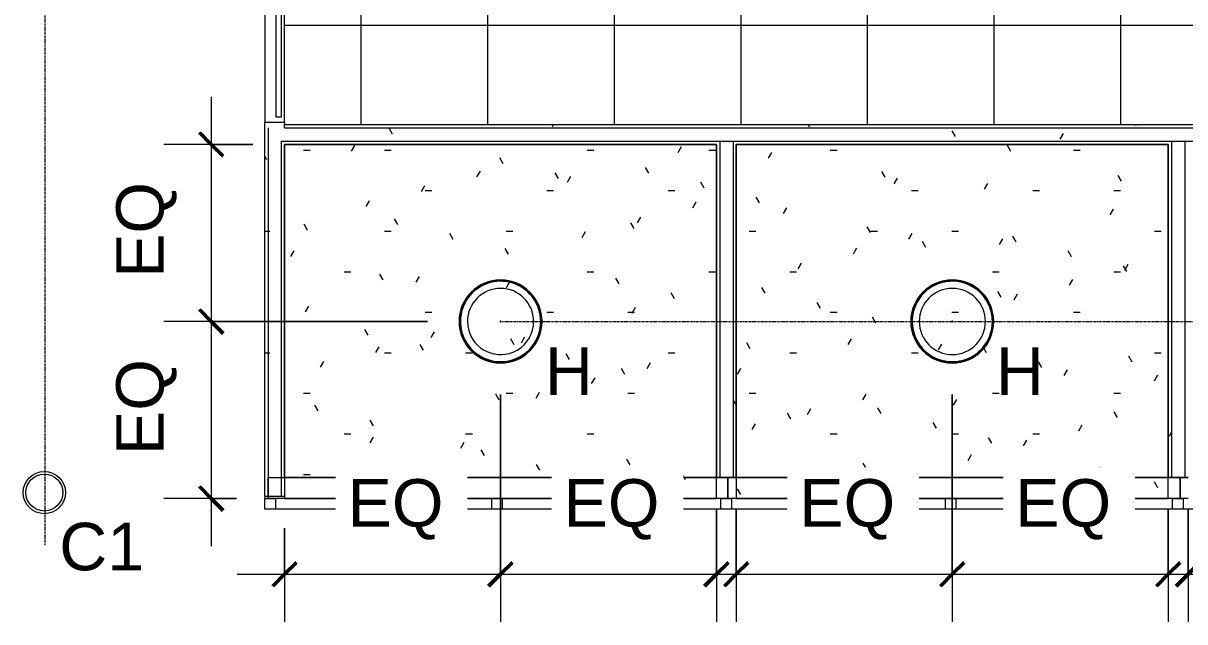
# Model space of a CAD drawing. Header units: inches. Extents: x -2332 to 1043, y -456 to 2193.
# Drawn here: x 522.9 to 743, y -143.1 to -29.7 of the extents above; entities that cross this region are included whole.
import ezdxf

# ---------------------------------------------------------------- set-up
doc = ezdxf.new("R2010")
doc.units = ezdxf.units.IN
doc.header["$MEASUREMENT"] = 0
doc.linetypes.add('Center 1_4_', pattern=[0.53125, 0.25, -0.09375, 0.09375, -0.09375])
for name, color, linetype, lineweight in [('A-ANNO-DIMS', 211, 'Continuous', 9), ('A-ANNO-DIMS-96', 211, 'Continuous', 9), ('A-CLNG', 13, 'Continuous', 13), ('A-CLNG-PATT', 13, 'Continuous', 13), ('A-DETL-CNTR', 5, 'Center 1_4_', 9), ('A-DETL-GENF', 92, 'Continuous', 9), ('A-DETL-THIN', 151, 'Continuous', 9), ('A-GENM', 13, 'Continuous', 9), ('A-GLAZ-CURT', 52, 'Continuous', 13), ('A-WALL', 113, 'Continuous', 13), ('A-WALL-PATT', 111, 'Continuous', 13), ('E-LITE-EQPM', 33, 'Continuous', 9), ('E-LITE-EQPM-IDEN', 33, 'Continuous', 9), ('I-WALL', 2, 'Continuous', 13)]:
    doc.layers.add(name, color=color, linetype=linetype, lineweight=lineweight)
doc.styles.add('Arial', font='arial.ttf', dxfattribs={"height": 9})
doc.styles.add('Swis721 Lt BT_2', font='swissl.ttf', dxfattribs={"height": 9})
doc.dimstyles.new('OTJ_-_3_32__Linear__1_16__Tolerance', dxfattribs={"dimscale": 12, "dimtxt": 9.497835, "dimasz": 0.375, "dimexe": 0.75, "dimexo": 0.5, "dimgap": 0.5, "dimtad": 1, "dimdec": 4, "dimrnd": 0.0625, "dimzin": 3, "dimdsep": 46, "dimlunit": 4, "dimtxsty": 'Swis721 Lt BT_2', "dimblk1": 'OBLIQUE', "dimblk2": 'OBLIQUE', "dimsah": 1, "dimcen": 0.09, "dimdle": 0.75, "dimazin": 0, "dimtfac": 1, "dimtdec": 4, "dimtix": 1, "dimtmove": 0, "dimatfit": 3, "dimfxl": 1, "dimtvp": 1, "dimtfill": 1, "dimfrac": 2, "dimtolj": 1, "dimtzin": 0, "dimarcsym": 2})
pattern_1 = [(0, (0, 0), (30.72, 7.68), [1.267, -21.773, 1.267, -21.773, -122.88]), (0, (0, 0), (30.72, 7.68), [-46.08, 1.267, -44.813, 1.267, -21.773, -53.76]), (0, (0, 0), (30.72, 7.68), [-115.2, 1.267, -14.093, 1.267, -37.133]), (120, (11.52, 3.84), (-22.011075, 22.7643), [1.267, -21.773, 1.267, -21.773, -122.88]), (120, (11.52, 3.84), (-22.011075, 22.7643), [-46.08, 1.267, -44.813, 1.267, -21.773, -53.76]), (120, (11.52, 3.84), (-22.011075, 22.7643), [-115.2, 1.267, -14.093, 1.267, -37.133]), (240, (15.36, 19.2), (-8.708925, -30.4443), [1.267, -21.773, 1.267, -21.773, -122.88]), (240, (15.36, 19.2), (-8.708925, -30.4443), [-46.08, 1.267, -44.813, 1.267, -21.773, -53.76]), (240, (15.36, 19.2), (-8.708925, -30.4443), [-115.2, 1.267, -14.093, 1.267, -37.133])]

# ---------------------------------------------------------------- blocks, each defined once
blk = doc.blocks.new('L-PENDANT_MUUTO AMBIT_0001 - L-PENDANT_MUUTO AMBIT_0001-7605856-7TH FLOOR REFLECTED CEILING PLAN')
at = {"layer": 'E-LITE-EQPM'}
for radius, start, end in [(7.87, 0, 180), (7.74, 360, 180), (7.74, 0, 180), (7.61, 360, 138.4615), (7.61, 138.4615, 152.3077), (6.27, 0, 180), (7.61, 152.3077, 180), (7.87, 180, 0), (7.74, 180, 360), (7.74, 180, 0), (7.61, 180, 193.8462), (7.61, 207.6923, 360), (6.27, 180, 285), (0.086, 0, 180), (6.27, 300, 0), (7.61, 193.8462, 207.6923), (0.086, 180, 360), (6.27, 285, 300)]:
    blk.add_arc((0, 0), radius, start, end, dxfattribs=at)
blk = doc.blocks.new('L-PENDANT_MUUTO AMBIT_0001 - L-PENDANT_MUUTO AMBIT_0001-V27-7TH FLOOR REFLECTED CEILING PLAN')
at = {"layer": 'E-LITE-EQPM'}
for radius, start, end in [(7.87, 0, 180), (7.74, 360, 180), (7.74, 0, 180), (7.61, 360, 166.1538), (6.27, 0, 180), (7.87, 180, 0), (7.74, 180, 360), (7.74, 180, 0), (7.61, 166.1538, 180), (7.61, 180, 235.3846), (6.27, 180, 0), (0.086, 0, 180), (7.61, 318.4615, 360), (0.086, 180, 360), (7.61, 235.3846, 263.0769), (7.61, 290.7692, 304.6154), (7.61, 304.6154, 318.4615), (7.61, 263.0769, 290.7692)]:
    blk.add_arc((0, 0), radius, start, end, dxfattribs=at)
blk = doc.blocks.new('Walls 3 - Walls 3-7742273-7TH FLOOR REFLECTED CEILING PLAN')
at = {"layer": 'A-WALL'}
for p, q in [((569.28, -119.75), (569.28, -115.75)), ((569.28, -115.75), (572.42, -115.75)), ((572.42, -115.75), (654.29, -115.75)), ((654.29, -115.75), (656.35, -115.75)), ((656.35, -115.75), (656.35, -119.75)), ((656.49, -119.75), (656.49, -115.75)), ((656.49, -115.75), (658.04, -115.75)), ((658.04, -115.75), (739.92, -115.75)), ((739.92, -115.75), (742.11, -115.75)), ((742.11, -115.75), (742.11, -119.75)), ((742.22, -119.75), (742.22, -115.75)), ((742.22, -115.75), (743.67, -115.75)), ((572.42, -119.75), (569.28, -119.75)), ((654.29, -119.75), (572.42, -119.75)), ((656.35, -119.75), (654.29, -119.75)), ((658.04, -119.75), (656.49, -119.75)), ((739.92, -119.75), (658.04, -119.75)), ((742.11, -119.75), (739.92, -119.75)), ((743.67, -119.75), (742.22, -119.75))]:
    blk.add_line(p, q, dxfattribs=at)
blk = doc.blocks.new('Walls 4 - Walls 3-7962883-7TH FLOOR REFLECTED CEILING PLAN')
at = {"layer": 'A-WALL'}
for p, q in [((572.42, -115.75), (572.42, -52.66)), ((572.42, -52.66), (654.29, -52.66)), ((654.29, -52.66), (654.29, -115.75)), ((658.04, -115.75), (658.04, -52.66)), ((658.04, -52.66), (739.92, -52.66)), ((739.92, -52.66), (739.92, -115.75)), ((654.29, -115.75), (572.42, -115.75)), ((739.92, -115.75), (658.04, -115.75))]:
    blk.add_line(p, q, dxfattribs=at)
blk = doc.blocks.new('System Panel - Glazed-8596351-7TH FLOOR REFLECTED CEILING PLAN')
at = {"layer": 'A-GLAZ-CURT'}
for p, q in [((-21.47, -0.5), (-21.47, 0.5)), ((-21.47, 0.5), (21.47, 0.5)), ((21.47, 0.5), (21.47, -0.5)), ((21.47, -0.5), (-21.47, -0.5))]:
    blk.add_line(p, q, dxfattribs=at)
blk = doc.blocks.new('train - train-8151835-7TH FLOOR REFLECTED CEILING PLAN')
at = {"layer": 'A-GENM', "lineweight": 20}
for p, q in [((568.67, -119.75), (570.67, -119.75)), ((568.67, -121.75), (568.67, -119.75)), ((570.67, -119.75), (570.67, -121.75)), ((655.1, -119.75), (657.1, -119.75)), ((655.1, -121.75), (655.1, -119.75)), ((657.1, -119.75), (657.1, -121.75)), ((740.73, -119.75), (742.73, -119.75)), ((740.73, -121.75), (740.73, -119.75)), ((742.73, -119.75), (742.73, -121.75)), ((570.67, -121.75), (568.67, -121.75)), ((657.1, -121.75), (655.1, -121.75)), ((742.73, -121.75), (740.73, -121.75))]:
    blk.add_line(p, q, dxfattribs=at)
at = {"layer": 'A-GENM'}
for p, q in [((591.67, -121.75), (591.67, -119.75)), ((593.67, -119.75), (593.67, -121.75)), ((611.67, -121.75), (611.67, -119.75)), ((613.67, -119.75), (613.67, -121.75)), ((633.67, -121.75), (633.67, -119.75)), ((635.67, -119.75), (635.67, -121.75)), ((677.67, -121.75), (677.67, -119.75)), ((679.67, -119.75), (679.67, -121.75)), ((697.67, -121.75), (697.67, -119.75)), ((699.67, -119.75), (699.67, -121.75)), ((719.67, -121.75), (719.67, -119.75)), ((721.67, -119.75), (721.67, -121.75)), ((655.1, -121.75), (570.67, -121.75)), ((593.67, -121.75), (591.67, -121.75)), ((613.67, -121.75), (611.67, -121.75)), ((635.67, -121.75), (633.67, -121.75)), ((740.73, -121.75), (657.1, -121.75)), ((679.67, -121.75), (677.67, -121.75)), ((699.67, -121.75), (697.67, -121.75)), ((721.67, -121.75), (719.67, -121.75)), ((826.35, -121.75), (742.73, -121.75))]:
    blk.add_line(p, q, dxfattribs=at)
blk = doc.blocks.new('DOWN LIGHT - Type C_L-PENDANT_FOCAL POINT 3_5 CYLINDER-9613399-7TH FLOOR REFLECTED CEILING PLAN')
at = {"layer": 'E-LITE-EQPM'}
for radius in [4, 3.5]:
    blk.add_circle((-0.125, 0), radius, dxfattribs=at)
blk = doc.blocks.new('DIMBLOCK37-7TH FLOOR REFLECTED CEILING PLAN')
at = {"layer": 'A-ANNO-DIMS-96'}
for p, q in [((613.35, -100.02), (613.35, -143.1)), ((613.35, -134.1), (613.35, -100.02)), ((572.42, -125.35), (572.42, -143.1)), ((572.42, -134.1), (572.42, -125.35)), ((563.42, -134.1), (613.35, -134.1))]:
    blk.add_line(p, q, dxfattribs=at)
at = {"layer": 'A-ANNO-DIMS-96', "lineweight": 50}
for p, q in [((572.42, -134.1), (574.67, -131.85)), ((613.35, -134.1), (615.6, -131.85)), ((572.42, -134.1), (570.17, -136.35)), ((613.35, -134.1), (611.1, -136.35))]:
    blk.add_line(p, q, dxfattribs=at)
at = {"layer": 'A-ANNO-DIMS-96', "color": 0, "insert": (584.37, -116.08), "char_height": 9, "width": 20.443, "attachment_point": 1, "line_spacing_factor": 1.005062, "style": 'Swis721 Lt BT_2', "bg_fill": 3, "box_fill_scale": 1.25, "bg_fill_color": 256, "bg_fill_true_color": 13158600, "bg_fill_transparency": 0}
blk.add_mtext('EQ', dxfattribs=at)
blk = doc.blocks.new('_Oblique')
at = {"color": 0, "linetype": 'ByBlock', "lineweight": -2}
blk.add_line((-0.5, -0.5), (0.5, 0.5), dxfattribs=at)
blk = doc.blocks.new('DIMBLOCK38-7TH FLOOR REFLECTED CEILING PLAN')
at = {"layer": 'A-ANNO-DIMS-96'}
for p, q in [((613.35, -100.02), (613.35, -143.1)), ((613.35, -134.1), (613.35, -100.02)), ((654.29, -121.75), (654.29, -143.1)), ((654.29, -134.1), (654.29, -121.75)), ((613.35, -134.1), (663.29, -134.1))]:
    blk.add_line(p, q, dxfattribs=at)
at = {"layer": 'A-ANNO-DIMS-96', "lineweight": 50}
for p, q in [((613.35, -134.1), (615.6, -131.85)), ((654.29, -134.1), (656.54, -131.85)), ((613.35, -134.1), (611.1, -136.35)), ((654.29, -134.1), (652.04, -136.35))]:
    blk.add_line(p, q, dxfattribs=at)
at = {"layer": 'A-ANNO-DIMS-96', "color": 0, "insert": (625.31, -116.08), "char_height": 9, "width": 20.443, "attachment_point": 1, "line_spacing_factor": 1.005062, "style": 'Swis721 Lt BT_2', "bg_fill": 3, "box_fill_scale": 1.25, "bg_fill_color": 256, "bg_fill_true_color": 13158600, "bg_fill_transparency": 0}
blk.add_mtext('EQ', dxfattribs=at)
blk = doc.blocks.new('DIMBLOCK39-7TH FLOOR REFLECTED CEILING PLAN')
at = {"layer": 'A-ANNO-DIMS-96'}
for p, q in [((558.51, -43.66), (558.51, -86.21)), ((566.42, -52.66), (549.51, -52.66)), ((558.51, -52.66), (566.42, -52.66)), ((599.48, -86.21), (549.51, -86.21)), ((558.51, -86.21), (599.48, -86.21))]:
    blk.add_line(p, q, dxfattribs=at)
at = {"layer": 'A-ANNO-DIMS-96', "lineweight": 50}
for p, q in [((558.51, -52.66), (556.26, -50.41)), ((558.51, -52.66), (560.76, -54.91)), ((558.51, -86.21), (556.26, -83.96)), ((558.51, -86.21), (560.76, -88.46))]:
    blk.add_line(p, q, dxfattribs=at)
at = {"layer": 'A-ANNO-DIMS-96', "color": 0, "insert": (540.5, -77.95), "char_height": 9, "width": 20.443, "attachment_point": 1, "rotation": 90, "line_spacing_factor": 1.005062, "style": 'Swis721 Lt BT_2', "bg_fill": 3, "box_fill_scale": 1.25, "bg_fill_color": 256, "bg_fill_true_color": 13158600, "bg_fill_transparency": 0}
blk.add_mtext('EQ', dxfattribs=at)
blk = doc.blocks.new('DIMBLOCK40-7TH FLOOR REFLECTED CEILING PLAN')
at = {"layer": 'A-ANNO-DIMS-96', "lineweight": 50}
for p, q in [((558.51, -86.21), (556.26, -83.96)), ((558.51, -86.21), (560.76, -88.46)), ((558.51, -119.75), (556.26, -117.5)), ((558.51, -119.75), (560.76, -122))]:
    blk.add_line(p, q, dxfattribs=at)
at = {"layer": 'A-ANNO-DIMS-96'}
for p, q in [((599.48, -86.21), (549.51, -86.21)), ((558.51, -86.21), (558.51, -128.75)), ((558.51, -86.21), (599.48, -86.21)), ((563.28, -119.75), (549.51, -119.75)), ((558.51, -119.75), (563.28, -119.75))]:
    blk.add_line(p, q, dxfattribs=at)
at = {"layer": 'A-ANNO-DIMS-96', "color": 0, "insert": (540.5, -111.5), "char_height": 9, "width": 20.443, "attachment_point": 1, "rotation": 90, "line_spacing_factor": 1.005062, "style": 'Swis721 Lt BT_2', "bg_fill": 3, "box_fill_scale": 1.25, "bg_fill_color": 256, "bg_fill_true_color": 13158600, "bg_fill_transparency": 0}
blk.add_mtext('EQ', dxfattribs=at)
blk = doc.blocks.new('DIMBLOCK41-7TH FLOOR REFLECTED CEILING PLAN')
at = {"layer": 'A-ANNO-DIMS-96'}
for p, q in [((698.98, -100.02), (698.98, -143.1)), ((698.98, -134.1), (698.98, -100.02)), ((658.04, -121.75), (658.04, -143.1)), ((658.04, -134.1), (658.04, -121.75)), ((649.04, -134.1), (698.98, -134.1))]:
    blk.add_line(p, q, dxfattribs=at)
at = {"layer": 'A-ANNO-DIMS-96', "lineweight": 50}
for p, q in [((658.04, -134.1), (660.29, -131.85)), ((698.98, -134.1), (701.23, -131.85)), ((658.04, -134.1), (655.79, -136.35)), ((698.98, -134.1), (696.73, -136.35))]:
    blk.add_line(p, q, dxfattribs=at)
at = {"layer": 'A-ANNO-DIMS-96', "color": 0, "insert": (669.99, -116.08), "char_height": 9, "width": 20.443, "attachment_point": 1, "line_spacing_factor": 1.005062, "style": 'Swis721 Lt BT_2', "bg_fill": 3, "box_fill_scale": 1.25, "bg_fill_color": 256, "bg_fill_true_color": 13158600, "bg_fill_transparency": 0}
blk.add_mtext('EQ', dxfattribs=at)
blk = doc.blocks.new('DIMBLOCK42-7TH FLOOR REFLECTED CEILING PLAN')
at = {"layer": 'A-ANNO-DIMS-96'}
for p, q in [((698.98, -100.02), (698.98, -143.1)), ((698.98, -134.1), (698.98, -100.02)), ((739.92, -121.75), (739.92, -143.1)), ((739.92, -134.1), (739.92, -121.75)), ((698.98, -134.1), (748.92, -134.1))]:
    blk.add_line(p, q, dxfattribs=at)
at = {"layer": 'A-ANNO-DIMS-96', "lineweight": 50}
for p, q in [((698.98, -134.1), (701.23, -131.85)), ((739.92, -134.1), (742.17, -131.85)), ((698.98, -134.1), (696.73, -136.35)), ((739.92, -134.1), (737.67, -136.35))]:
    blk.add_line(p, q, dxfattribs=at)
at = {"layer": 'A-ANNO-DIMS-96', "color": 0, "insert": (710.93, -116.08), "char_height": 9, "width": 20.443, "attachment_point": 1, "line_spacing_factor": 1.005062, "style": 'Swis721 Lt BT_2', "bg_fill": 3, "box_fill_scale": 1.25, "bg_fill_color": 256, "bg_fill_true_color": 13158600, "bg_fill_transparency": 0}
blk.add_mtext('EQ', dxfattribs=at)
blk = doc.blocks.new('DIMBLOCK43-7TH FLOOR REFLECTED CEILING PLAN')
at = {"layer": 'A-ANNO-DIMS-96'}
for p, q in [((784.6, -100.02), (784.6, -143.1)), ((784.6, -134.1), (784.6, -100.02)), ((743.67, -121.75), (743.67, -143.1)), ((743.67, -134.1), (743.67, -121.75)), ((734.67, -134.1), (784.6, -134.1))]:
    blk.add_line(p, q, dxfattribs=at)
at = {"layer": 'A-ANNO-DIMS-96', "lineweight": 50}
for p, q in [((743.67, -134.1), (745.92, -131.85)), ((784.6, -134.1), (786.85, -131.85)), ((743.67, -134.1), (741.42, -136.35)), ((784.6, -134.1), (782.35, -136.35))]:
    blk.add_line(p, q, dxfattribs=at)
at = {"layer": 'A-ANNO-DIMS-96', "color": 0, "insert": (755.62, -116.08), "char_height": 9, "width": 20.443, "attachment_point": 1, "line_spacing_factor": 1.005062, "style": 'Swis721 Lt BT_2', "bg_fill": 3, "box_fill_scale": 1.25, "bg_fill_color": 256, "bg_fill_true_color": 13158600, "bg_fill_transparency": 0}
blk.add_mtext('EQ', dxfattribs=at)

msp = doc.modelspace()

# ---------------------------------------------------------------- hatches: boundary and pattern name
at = {"layer": 'A-CLNG-PATT'}
h = msp.add_hatch(dxfattribs=at)
h.set_pattern_fill('FP_14', color=256, style=0, pattern_type=2)
h.set_pattern_definition([(180, (730.917, 17.917), (3e-15, 24), []), (90, (730.917, 17.917), (24, -1e-15), [])])
h.paths.add_polyline_path([(572.41695, -48.91356), (840.20426, -48.91356), (840.20426, 108.99788), (819.95426, 109.01665), (819.95426, 129.24788), (572.41695, 129.24788), (572.41695, -48.47606)], flags=0)
h.paths.add_polyline_path([(614.49575, -6.37812), (611.35445, -6.37812), (611.35445, -5.78757), (658.47945, -5.78757), (658.47945, -6.37812), (621.01015, -6.37812)], flags=0)
h.paths.add_polyline_path([(755.35445, -6.37812), (755.35445, -5.78757), (802.47945, -5.78757), (802.47945, -6.37812), (755.40132, -6.37812)], flags=0)
h.paths.add_polyline_path([(611.12167, -5.64534), (610.62167, -5.64534), (610.62167, 41.47966), (611.21222, 41.47966), (611.21222, -5.64534), (611.12561, -5.64534)], flags=0)
h.paths.add_polyline_path([(686.15594, 17.62188), (683.35445, 17.62188), (683.35445, 18.21243), (730.47945, 18.21243), (730.47945, 17.62188), (699.18509, 17.62188)], flags=0)
h.paths.add_polyline_path([(755.1606, 42.35466), (754.62167, 42.35466), (754.62167, 89.47966), (755.21222, 89.47966), (755.21222, 42.35466), (755.16086, 42.35466)], flags=0)
h.paths.add_polyline_path([(683.40132, 65.62188), (683.35445, 65.66493), (683.35445, 66.21243), (730.47945, 66.16938), (730.47945, 65.62188), (686.15594, 65.62188)], flags=0)
h.paths.add_polyline_path([(614.49575, 89.62188), (611.64972, 89.62188), (611.64972, 90.21243), (658.77472, 90.21243), (658.77472, 89.62188), (621.01015, 89.62188)], flags=0)
h.paths.add_polyline_path([(802.47945, 89.62188), (755.35445, 89.62188), (755.35445, 90.21243), (802.47945, 90.21243), (802.47945, 89.67119)], flags=0)
at = {"layer": 'A-DETL-GENF'}
h = msp.add_hatch(dxfattribs=at)
h.set_pattern_fill('FP_1', style=0, pattern_type=2)
h.set_pattern_definition(pattern_1)
h.paths.add_polyline_path([(572.41695, -119.75212), (654.29195, -119.75212), (654.29195, -52.66356), (572.41695, -52.66356), (572.41695, -119.60795)], flags=0)
h = msp.add_hatch(dxfattribs=at)
h.set_pattern_fill('FP_1', style=0, pattern_type=2)
h.set_pattern_definition(pattern_1)
h.paths.add_polyline_path([(712.21425, -119.75212), (739.91695, -119.75212), (739.91695, -52.66356), (658.04195, -52.66356), (658.04195, -119.75212), (660.09762, -119.75212)], flags=0)
at = {"layer": 'A-WALL-PATT', "lineweight": 9}
h = msp.add_hatch(dxfattribs=at)
h.set_pattern_fill('FP_1', color=256, style=0, pattern_type=2)
h.set_pattern_definition(pattern_1)
h.paths.add_polyline_path([(572.41695, -49.53856), (572.41695, -48.47606), (568.66695, -48.47606), (568.66695, -49.53856), (571.79195, -49.53856)], flags=0)
h.paths.add_polyline_path([(568.66695, 129.24788), (572.41695, 129.24788), (572.41695, 132.99788), (568.66695, 132.99788)], flags=0)
h = msp.add_hatch(dxfattribs=at)
h.set_pattern_fill('FP_1', color=256, style=0, pattern_type=2)
h.set_pattern_definition(pattern_1)
h.paths.add_polyline_path([(568.66695, -119.35106), (569.27857, -119.35106), (569.29195, -49.53856), (568.66695, -49.53856), (568.66695, -115.75212)], flags=0)
h = msp.add_hatch(dxfattribs=at)
h.set_pattern_fill('FP_1', color=256, style=0, pattern_type=2)
h.set_pattern_definition(pattern_1)
h.paths.add_polyline_path([(911.16695, -52.03856), (914.29195, -52.03856), (914.29195, -49.53856), (569.29195, -49.53856), (569.29195, -52.03856), (894.62244, -52.03856)], flags=0)
h = msp.add_hatch(dxfattribs=at)
h.set_pattern_fill('FP_1', color=256, style=0, pattern_type=2)
h.set_pattern_definition(pattern_1)
h.paths.add_polyline_path([(914.91695, -49.53856), (914.91695, -48.91356), (843.32926, -48.91356), (843.32926, -49.53856), (914.29195, -49.53856)], flags=0)
h.paths.add_polyline_path([(743.66695, -49.53856), (840.82926, -49.53856), (840.82926, -48.91356), (572.41695, -48.91356), (572.41695, -49.53856), (743.04195, -49.53856)], flags=0)
h = msp.add_hatch(dxfattribs=at)
h.set_pattern_fill('FP_1', color=256, style=0, pattern_type=2)
h.set_pattern_definition(pattern_1)
h.paths.add_polyline_path([(569.29195, -115.75212), (571.79195, -115.75212), (571.79195, -52.03856), (569.29195, -52.03856), (569.29195, -109.72137)], flags=0)
h = msp.add_hatch(dxfattribs=at)
h.set_pattern_fill('FP_1', color=256, style=0, pattern_type=2)
h.set_pattern_definition(pattern_1)
h.paths.add_polyline_path([(894.62244, -52.66356), (911.79195, -52.66356), (911.76825, -52.03856), (828.66695, -52.03856), (828.66695, -52.66356), (868.56412, -52.66356)], flags=0)
h.paths.add_polyline_path([(816.4475, -52.66356), (826.16695, -52.66356), (826.14218, -52.03856), (743.04195, -52.03856), (743.04195, -52.66356), (764.33087, -52.66356)], flags=0)
h.paths.add_polyline_path([(739.91695, -52.66356), (740.54195, -52.66356), (740.51718, -52.03856), (657.41695, -52.03856), (657.41695, -52.66356), (712.21425, -52.66356)], flags=0)
h.paths.add_polyline_path([(654.91695, -52.66356), (654.89218, -52.03856), (571.79195, -52.03856), (571.79195, -52.66356), (654.29195, -52.66356)], flags=0)
h = msp.add_hatch(dxfattribs=at)
h.set_pattern_fill('FP_1', color=256, style=0, pattern_type=2)
h.set_pattern_definition(pattern_1)
h.paths.add_polyline_path([(658.04195, -115.75212), (658.04195, -52.66356), (657.41695, -52.66356), (657.41695, -115.75212)], flags=0)
h = msp.add_hatch(dxfattribs=at)
h.set_pattern_fill('FP_1', color=256, style=0, pattern_type=2)
h.set_pattern_definition(pattern_1)
h.paths.add_polyline_path([(740.54195, -115.75212), (740.54195, -52.66356), (739.91695, -52.66356), (739.91695, -115.75212)], flags=0)

# ---------------------------------------------------------------- linework, layer by layer
at = {"layer": 'A-CLNG'}
for p, q in [((568.66695, 129.24788), (568.66695, -48.47606)), ((572.41695, -48.47606), (572.41695, 129.24788)), ((568.66695, -119.35106), (568.66695, -119.75212))]:
    msp.add_line(p, q, dxfattribs=at)
at = {"layer": 'A-DETL-CNTR'}
for p, q in [((526.96607, 204.42085), (526.96607, -128.57915)), ((613.658, -86.20784), (900.658, -86.20784))]:
    msp.add_line(p, q, dxfattribs=at)
at = {"layer": 'A-DETL-THIN'}
for p, q in [((654.29195, -52.66356), (572.41695, -52.66356)), ((572.41695, -52.66356), (572.41695, -119.75212)), ((654.29195, -119.75212), (654.29195, -52.66356)), ((739.91695, -52.66356), (658.04195, -52.66356)), ((658.04195, -52.66356), (658.04195, -119.75212)), ((739.91695, -119.75212), (739.91695, -52.66356)), ((572.41695, -119.75212), (654.29195, -119.75212)), ((658.04195, -119.75212), (739.91695, -119.75212))]:
    msp.add_line(p, q, dxfattribs=at)
at = {"layer": 'A-WALL'}
for p, q in [((569.29195, -49.53856), (569.29195, -119.35106)), ((572.41695, -49.53856), (572.41695, -48.91356)), ((572.41695, -49.53856), (840.82926, -49.53856)), ((571.79195, -52.03856), (911.79195, -52.03856)), ((571.79195, -52.03856), (571.79195, -119.35106)), ((654.91695, -52.03856), (657.41695, -52.03856)), ((654.91695, -52.03856), (654.91695, -115.75212)), ((657.41695, -52.03856), (657.41695, -115.75212)), ((740.54195, -52.03856), (740.54195, -115.75212)), ((743.04195, -52.03856), (743.04195, -115.75212))]:
    msp.add_line(p, q, dxfattribs=at)
at = {"layer": 'I-WALL'}
for p, q in [((568.66695, -48.47606), (572.41695, -48.47606)), ((568.66695, -119.35106), (568.66695, -48.47606)), ((572.41695, -48.47606), (572.41695, -48.91356)), ((572.41695, -48.91356), (840.20426, -48.91356)), ((654.29195, -52.66356), (572.41695, -52.66356)), ((572.41695, -52.66356), (572.41695, -119.35106)), ((654.29195, -115.75212), (654.29195, -52.66356)), ((739.91695, -52.66356), (658.04195, -52.66356)), ((658.04195, -52.66356), (658.04195, -115.75212)), ((739.91695, -115.75212), (739.91695, -52.66356)), ((658.04195, -115.75212), (654.29195, -115.75212)), ((743.66695, -115.75212), (739.91695, -115.75212)), ((572.41695, -119.35106), (568.66695, -119.35106))]:
    msp.add_line(p, q, dxfattribs=at)

# ---------------------------------------------------------------- block references
at = {"layer": 'A-GENM'}
msp.add_blockref('train - train-8151835-7TH FLOOR REFLECTED CEILING PLAN', (0, 0), dxfattribs=at)
at = {"layer": 'A-GLAZ-CURT', "lineweight": 9, "rotation": 89.99999999999993}
msp.add_blockref('System Panel - Glazed-8596351-7TH FLOOR REFLECTED CEILING PLAN', (571.29195, -26.01057), dxfattribs=at)
at = {"layer": 'A-WALL', "lineweight": 9}
for name in ['Walls 4 - Walls 3-7962883-7TH FLOOR REFLECTED CEILING PLAN', 'Walls 3 - Walls 3-7742273-7TH FLOOR REFLECTED CEILING PLAN']:
    msp.add_blockref(name, (0, 0), dxfattribs=at)
at = {"layer": 'E-LITE-EQPM'}
for name, p in [('L-PENDANT_MUUTO AMBIT_0001 - L-PENDANT_MUUTO AMBIT_0001-7605856-7TH FLOOR REFLECTED CEILING PLAN', (613.35445, -86.20784)), ('L-PENDANT_MUUTO AMBIT_0001 - L-PENDANT_MUUTO AMBIT_0001-V27-7TH FLOOR REFLECTED CEILING PLAN', (698.97945, -86.20784)), ('DOWN LIGHT - Type C_L-PENDANT_FOCAL POINT 3_5 CYLINDER-9613399-7TH FLOOR REFLECTED CEILING PLAN', (527.00526, -118.62162))]:
    msp.add_blockref(name, p, dxfattribs=at)

# ---------------------------------------------------------------- texts
at = {"layer": 'E-LITE-EQPM-IDEN', "char_height": 9, "width": 11.211, "attachment_point": 1, "style": 'Arial'}
for insert in [(621.77392, -91.13048), (707.25903, -91.13048)]:
    msp.add_mtext('H', dxfattribs=dict(at, insert=insert))

# ---------------------------------------------------------------- next in the draw order: dimensions: what is measured, and where the dimension line sits
at = {"layer": 'A-ANNO-DIMS'}
dim = msp.add_linear_dim(base=(558.51062, -86.20784), p1=(572.41695, -52.66356), p2=(605.48445, -86.20784), angle=90, text='EQ', dimstyle='OTJ_-_3_32__Linear__1_16__Tolerance', override={"dimpost": '<>', "dimfxl": 47.102848}, dxfattribs=at)
dim.commit()
dim.dimension.update_dxf_attribs({"geometry": 'DIMBLOCK39-7TH FLOOR REFLECTED CEILING PLAN', "text_midpoint": (547.56154, -69.4357)})
dim = msp.add_linear_dim(base=(613.35445, -134.1001), p1=(572.41695, -119.35106), p2=(613.35445, -94.02046), text='EQ', dimstyle='OTJ_-_3_32__Linear__1_16__Tolerance', override={"dimpost": '<>', "dimfxl": 48.140609}, dxfattribs=at)
dim.commit()
dim.dimension.update_dxf_attribs({"geometry": 'DIMBLOCK37-7TH FLOOR REFLECTED CEILING PLAN', "text_midpoint": (592.8857, -123.15102)})

# ---------------------------------------------------------------- next in the draw order: dimensions: what is measured, and where the dimension line sits
dim = msp.add_linear_dim(base=(558.51062, -119.75212), p1=(605.48445, -86.20784), p2=(569.27857, -119.75212), angle=90, text='EQ', dimstyle='OTJ_-_3_32__Linear__1_16__Tolerance', override={"dimpost": '<>', "dimfxl": 49.356704}, dxfattribs=at)
dim.commit()
dim.dimension.update_dxf_attribs({"geometry": 'DIMBLOCK40-7TH FLOOR REFLECTED CEILING PLAN', "text_midpoint": (547.56154, -102.97998)})
dim = msp.add_linear_dim(base=(654.29195, -134.1001), p1=(613.35445, -94.02046), p2=(654.29195, -115.75212), text='EQ', dimstyle='OTJ_-_3_32__Linear__1_16__Tolerance', override={"dimpost": '<>', "dimfxl": 46.348074}, dxfattribs=at)
dim.commit()
dim.dimension.update_dxf_attribs({"geometry": 'DIMBLOCK38-7TH FLOOR REFLECTED CEILING PLAN', "text_midpoint": (633.8232, -123.15102)})

# ---------------------------------------------------------------- next in the draw order: texts
at = {"layer": 'E-LITE-EQPM-IDEN', "insert": (529.71676, -124.35537), "char_height": 9, "width": 19.695, "attachment_point": 1, "style": 'Arial'}
msp.add_mtext('C1', dxfattribs=at)

# ---------------------------------------------------------------- next in the draw order: dimensions: what is measured, and where the dimension line sits
at = {"layer": 'A-ANNO-DIMS'}
dim = msp.add_linear_dim(base=(698.97945, -134.1001), p1=(658.04195, -115.75212), p2=(698.97945, -94.02046), text='EQ', dimstyle='OTJ_-_3_32__Linear__1_16__Tolerance', override={"dimpost": '<>', "dimfxl": 46.348074}, dxfattribs=at)
dim.commit()
dim.dimension.update_dxf_attribs({"geometry": 'DIMBLOCK41-7TH FLOOR REFLECTED CEILING PLAN', "text_midpoint": (678.5107, -123.15102)})

# ---------------------------------------------------------------- next in the draw order: dimensions: what is measured, and where the dimension line sits
dim = msp.add_linear_dim(base=(739.91695, -134.1001), p1=(698.97945, -94.02046), p2=(739.91695, -115.75212), text='EQ', dimstyle='OTJ_-_3_32__Linear__1_16__Tolerance', override={"dimpost": '<>', "dimfxl": 46.348074}, dxfattribs=at)
dim.commit()
dim.dimension.update_dxf_attribs({"geometry": 'DIMBLOCK42-7TH FLOOR REFLECTED CEILING PLAN', "text_midpoint": (719.4482, -123.15102)})

# ---------------------------------------------------------------- next in the draw order: dimensions: what is measured, and where the dimension line sits
dim = msp.add_linear_dim(base=(784.60445, -134.1001), p1=(743.66695, -115.75212), p2=(784.60445, -94.02046), text='EQ', dimstyle='OTJ_-_3_32__Linear__1_16__Tolerance', override={"dimpost": '<>', "dimfxl": 46.348074}, dxfattribs=at)
dim.commit()
dim.dimension.update_dxf_attribs({"geometry": 'DIMBLOCK43-7TH FLOOR REFLECTED CEILING PLAN', "text_midpoint": (764.1357, -123.15102)})

doc.saveas('drawing.dxf')
